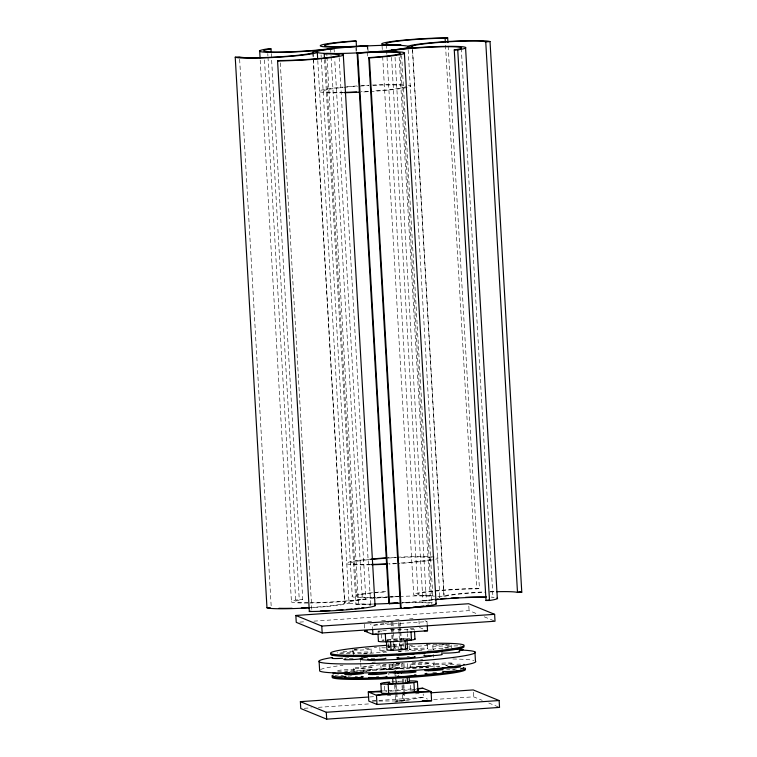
<?xml version="1.0" encoding="UTF-8"?>
<svg xmlns="http://www.w3.org/2000/svg" width="757" height="757" viewBox="0 0 757 757"><rect width="100%" height="100%" fill="white"/><g stroke="black" fill="none" stroke-linecap="round" stroke-linejoin="round"><path stroke-width="0.57" stroke-dasharray="3.79 2.84" d="M395.268 695.456L395.599 701.19L404.796 700.67L404.465 694.935M404.796 700.67L401.333 701.181M324.554 59.727L355.97 604.436L358.534 604.039A41.465 2.896 -3.3 0 1 371.886 604.446M448.153 46.101L479.427 588.454A41.465 2.896 -3.3 0 0 421.526 592.381A41.465 2.896 -3.3 0 0 430.213 595.939L432.777 595.541L401.645 55.554M432.777 595.541A37.131 2.593 -3.3 0 1 425.008 592.362A37.131 2.593 -3.3 0 1 476.853 588.842L479.427 588.454M384.036 623.55L372.435 625.31L370.381 624.468M385.19 623.371L389.827 622.661M413.786 628.282L407.096 629.294L407.294 632.738M402.838 639.201L407.626 638.473L407.361 633.883M416.17 689.249L410.597 690.091L410.266 684.356M400.198 700.935L423.39 697.405L427.487 699.08M310.209 607.474A37.131 2.593 -3.3 0 0 344.577 602.525L348.854 602.241A41.465 2.896 -3.3 0 1 310.834 607.739M299.772 622.103L305.648 621.705M313.881 621.147L469.094 610.615L477.733 614.145M367.732 621.724L372.378 621.412M381.66 620.778L386.307 620.466M395.599 619.832L399.081 619.595M409.537 618.885L413.019 618.649M427.213 625.045L427.014 621.601L372.435 625.31L372.633 628.755M390.328 629.398L392.646 629.247M395.987 663.775L402.809 663.312M383.373 690.904L386.865 690.668M388.019 690.592L412.414 688.936M369.738 696.951L374.441 696.629M387.376 695.749L390.905 695.513M402.667 694.718L405.014 694.557M415.602 693.838L419.123 693.601M372.293 700.868L423.39 697.405L423.191 693.961M304.286 708.297L311.345 707.823M318.394 707.341L370.135 703.83M394.832 702.155L397.179 701.994M433.629 699.525L473.608 696.809L482.256 700.348M398.901 663.34L396.536 663.454M267.987 57.144L299.261 599.497L302.734 599.478A37.131 2.593 -3.3 0 0 308.004 602.657M310.512 602.657A37.131 2.593 -3.3 0 0 362.357 599.137L365.839 599.118L334.698 59.131M391.568 57.333L422.908 600.859L426.39 600.84A37.131 2.593 -3.3 0 1 433.108 599.97M378.046 631.064L381.367 631.045L381.897 640.223L384.054 640.204M385.133 640.204L388.369 640.185M372.293 701.086L410.654 700.868M484.215 616.804L493.942 620.778M424.97 620.768L427.014 621.601M419.359 627.43L423.456 629.105M387.773 646.506L389.931 647.396M398.57 650.935L400.737 651.815M488.738 702.998L498.456 706.972M389.032 668.308L393.356 670.068M395.599 701.19L397.482 701.342L397.151 695.607M461.287 48.249L492.968 597.67M445.513 45.316L476.853 588.842M468.829 606.026L469.094 610.615M473.343 692.22L473.608 696.809M451.106 644.955L451.304 648.399M452.175 663.312A9.216 0.643 -3.3 0 1 437.565 664.599A9.216 0.643 -3.3 0 1 439.363 663.387A9.216 0.643 -3.3 0 1 452.175 663.312L452.308 665.602M412.622 50.388L444.17 597.443M412.385 48.533L443.999 596.781A37.131 2.593 -3.3 0 1 485.01 592.144M408.155 49.924L439.893 597.737A45.884 3.198 -3.3 0 1 437.007 598.711M400.093 53.577L431.84 604.181M399.147 57.125L430.213 595.939M433.591 655.051L433.723 657.35M433.988 661.94L434.121 664.23M432.824 645.863L433.023 649.307M433.893 664.22L434.092 667.655M395.05 57.314L426.39 600.84M427.393 645.096L427.591 648.531A9.216 0.643 -3.3 0 1 412.981 649.818A9.216 0.643 -3.3 0 1 414.779 648.607A9.216 0.643 -3.3 0 1 427.591 648.531M428.453 663.444A9.216 0.643 -3.3 0 1 413.852 664.731A9.216 0.643 -3.3 0 1 415.64 663.52A9.216 0.643 -3.3 0 1 428.453 663.444L428.651 666.889A9.216 0.643 -3.3 0 1 414.051 668.166A9.216 0.643 -3.3 0 1 415.839 666.955A9.216 0.643 -3.3 0 1 428.651 666.889M386.297 44.587L386.572 49.309M386.638 50.482L417.978 594.018M418.962 620.551L419.16 623.986M382.077 45.988L382.276 49.517M382.682 56.595L413.682 594.226M409.111 645.995L409.31 649.44M410.171 664.353L410.37 667.788M407.38 663.586L407.711 669.32M403.036 642.646L403.367 648.38M405.156 679.351L405.288 681.641M403.945 663.236L404.342 670.115M367.855 47.085L368.195 52.981M402.781 662.829L403.178 669.718M367.145 45.647L367.76 56.255M400.292 622.651L400.491 626.096M400.557 627.241L400.756 630.676M400.822 631.83L401.749 647.888M403.538 678.878L403.803 683.467M403.869 684.612L404.399 693.791M399.365 622.907L399.564 626.351M399.63 627.496L399.828 630.941M399.895 632.086L400.822 648.143M402.61 679.114L402.875 683.703M402.942 684.848L403.86 700.906M401.645 663.416L402.043 670.295M398.409 622.519L398.74 628.253M398.807 629.398L399.866 647.755M402.043 685.605L402.506 693.639M402.573 694.784L402.904 700.518M398.097 646.544L398.286 649.979M399.157 664.892A9.216 0.643 -3.3 0 1 384.547 666.179A9.216 0.643 -3.3 0 1 386.344 664.968A9.216 0.643 -3.3 0 1 399.157 664.892L399.355 668.336A9.216 0.643 -3.3 0 1 384.745 669.623A9.216 0.643 -3.3 0 1 386.543 668.412A9.216 0.643 -3.3 0 1 399.355 668.336M392.921 622.197L393.451 631.376M393.517 632.521L393.914 639.4M394.179 643.989L394.444 648.579M395.958 674.96L396.157 678.404M396.223 679.549L396.488 684.139M396.554 685.284L397.084 694.462M394.851 663.851L395.182 669.585M391.965 621.8L393.015 640.157M393.082 641.302L393.479 648.191M394.936 673.418L395.069 675.717M395.135 676.862L395.996 691.775M396.062 692.92L396.526 700.954M393.649 663.283L394.037 670.163M391.038 622.065L392.098 640.413M394.671 685.132L395.201 694.311M392.552 664.031L392.883 669.765M356.556 48.211L356.689 50.577M355.913 47.956L356.121 51.495M388.568 643.62L388.899 649.364M389.183 664.826L389.514 670.56M384.537 686.107L384.868 691.841A18.433 1.287 -3.3 0 1 386.997 691.548M379.815 647.443L380.014 650.888M380.875 665.8L381.074 669.235M339.155 57.721L370.769 605.96M371.053 648.919L371.252 652.354A9.216 0.643 -3.3 0 1 356.642 653.641A9.216 0.643 -3.3 0 1 358.44 652.43A9.216 0.643 -3.3 0 1 371.252 652.354M372.113 667.267A9.216 0.643 -3.3 0 1 357.512 668.554A9.216 0.643 -3.3 0 1 359.301 667.343A9.216 0.643 -3.3 0 1 372.113 667.267L372.312 670.711M334.092 48.514L334.291 52.053M364.372 624.251L364.637 628.84M330.61 48.533L331.017 55.611M331.083 56.784L362.357 599.137M326.787 53.444L326.929 55.8M326.996 56.974L358.534 604.039M360.464 658.666L360.663 662.11M360.729 663.255L360.994 667.844M325.624 59.358L356.556 595.816M321.063 54.854L321.195 57.22M321.261 58.393L352.26 596.024M353.528 651.578L353.727 655.023M354.588 669.936A9.216 0.643 -3.3 0 1 339.978 671.222A9.216 0.643 -3.3 0 1 341.776 670.011A9.216 0.643 -3.3 0 1 354.588 669.936L354.721 672.225M352.771 649.818L352.97 653.263M353.831 668.176L354.03 671.61M317.779 60.636L349.043 602.979M313.001 52.593L313.275 57.314M313.341 58.488L344.747 603.197M312.896 53.104L344.577 602.525M280.279 62.888L311.827 609.953M271.261 53.586L302.734 599.478M267.779 53.605L267.921 55.971M264.505 59.954L295.713 601.124M260.209 60.172L291.417 601.342M239.638 59.264L271.186 606.329M392.315 646.204A9.216 0.643 -3.3 0 1 398.154 646.45A9.216 0.643 -3.3 0 1 392.628 647.367M389.524 647.604A9.216 0.643 -3.3 0 1 387.915 647.689M385.587 647.784A9.216 0.643 -3.3 0 1 380.393 647.244M387.584 646.431A9.216 0.643 -3.3 0 1 389.987 646.289M385.786 651.228A9.216 0.643 -3.3 0 1 379.948 650.973A9.216 0.643 -3.3 0 1 385.474 650.055M426.693 644.803A9.216 0.643 -3.3 0 1 422.652 645.853A9.216 0.643 -3.3 0 1 410.587 646.336A9.216 0.643 -3.3 0 1 412.527 645.371M448.276 647.462A9.216 0.643 -3.3 0 1 447.122 646.563A9.216 0.643 -3.3 0 1 460.937 645.816M349.365 658.552A9.216 0.643 -3.3 0 1 353.273 658.278M339.694 653.717A9.216 0.643 -3.3 0 1 350.207 653.821M348.655 657.672A9.216 0.643 -3.3 0 1 344.937 658.098M441.861 649.128A9.216 0.643 -3.3 0 1 443.025 648.91M371.015 658.628A9.216 0.643 -3.3 0 1 375.387 658.24M343.016 651.474A9.216 0.643 -3.3 0 1 352.942 651.777A9.216 0.643 -3.3 0 1 337.187 652.846M365.281 648.579A9.216 0.643 -3.3 0 1 368.536 649.44A9.216 0.643 -3.3 0 1 353.481 650.112M354.513 649.411A9.216 0.643 -3.3 0 1 358.241 648.986M388.171 645.21A66.805 4.656 -3.3 0 1 391.662 644.983M392.826 644.907A66.805 4.656 -3.3 0 1 404.427 644.254M354.399 649.355A66.805 4.656 -3.3 0 1 356.67 649.09M374.251 647.405A66.805 4.656 -3.3 0 1 376.617 647.207M388.237 646.355A66.805 4.656 -3.3 0 1 391.729 646.128M392.892 646.052A66.805 4.656 -3.3 0 1 404.493 645.399M426.399 644.586A66.805 4.656 -3.3 0 1 449.308 644.538M407.086 656.65A9.216 0.643 -3.3 0 1 409.414 656.556M449.365 645.371A9.216 0.643 -3.3 0 1 435.881 646.241A9.216 0.643 -3.3 0 1 435.635 645.305A9.216 0.643 -3.3 0 1 449.166 644.595M433.733 649.591A9.216 0.643 -3.3 0 1 437.423 648.569A9.216 0.643 -3.3 0 1 449.365 648.039M379.295 632.445A18.433 1.287 -3.3 0 1 388.814 630.202M391.076 630.013A18.433 1.287 -3.3 0 1 414.439 630.051M393.082 648.881A10.361 0.719 -3.3 0 1 395.684 648.683M387.054 640.422A10.361 0.719 -3.3 0 1 404.787 639.22M381.897 640.223A18.433 1.287 -3.3 0 1 384.017 639.93M387.206 639.58A18.433 1.287 -3.3 0 1 410.029 638.482M390.177 691.198A18.433 1.287 -3.3 0 1 414.06 690.129M395.003 682.152A10.361 0.719 -3.3 0 1 399.403 681.839M389.117 674.232A10.361 0.719 -3.3 0 1 388.975 673.692M391.795 681.82A18.433 1.287 -3.3 0 1 405.866 680.997M354.077 671.781A9.216 0.643 -3.3 0 1 364.212 670.465A9.216 0.643 -3.3 0 1 371.734 670.91M366.842 671.544A9.216 0.643 -3.3 0 1 362.139 671.866M351.466 675.623A9.216 0.643 -3.3 0 1 348.05 676.247M340.962 675.509A9.216 0.643 -3.3 0 1 343.356 675.367M345.495 671.837A9.216 0.643 -3.3 0 1 347.595 671.8M452.714 669.964A9.216 0.643 -3.3 0 1 455.042 669.869M456.367 668.98A9.216 0.643 -3.3 0 1 446.573 669.16M447.605 665.791A9.216 0.643 -3.3 0 1 449.071 664.807A9.216 0.643 -3.3 0 1 461.997 664.163M355.128 676.588A9.216 0.643 -3.3 0 1 357.465 676.493M376.447 676.597A9.216 0.643 -3.3 0 1 378.85 676.455M432.786 672.774A9.216 0.643 -3.3 0 1 437.518 672.538M437.499 667.031A9.216 0.643 -3.3 0 1 439.552 666.822M334.887 675.708A66.805 4.656 -3.3 0 1 339.212 674.705M359.849 671.828A66.805 4.656 -3.3 0 1 428.831 667.504M349.942 671.856A66.805 4.656 -3.3 0 1 440.072 666.207M363.228 653.868A78.321 5.46 -3.3 0 1 387.839 651.957M398.163 651.323A78.321 5.46 -3.3 0 1 403.869 651.02M405.004 650.963A78.321 5.46 -3.3 0 1 423.418 650.197M427.904 650.064A78.321 5.46 -3.3 0 1 433.723 649.922M320.552 669.51A78.321 5.46 -3.3 0 1 343.016 665.252M371.942 662.337A78.321 5.46 -3.3 0 1 375.377 662.063M420.504 659.489A78.321 5.46 -3.3 0 1 422.803 659.413M452.837 658.997A78.321 5.46 -3.3 0 1 473.901 660.473M412.13 662.839A36.856 2.574 -3.3 0 1 425.917 666.056A36.856 2.574 -3.3 0 1 367.117 669.235A36.856 2.574 -3.3 0 1 386.24 664.239M396.356 663.529A36.856 2.574 -3.3 0 1 400.652 663.293M365.839 599.118A41.465 2.896 -3.3 0 1 310.162 603.026M307.938 603.045A41.465 2.896 -3.3 0 1 299.261 599.497M436.079 598.919A45.884 3.198 -3.3 0 1 402.346 602.686M372.775 604.058A45.884 3.198 -3.3 0 1 348.58 602.534A45.884 3.198 -3.3 0 1 374.876 598.2M376.087 598.096A45.884 3.198 -3.3 0 1 387.575 597.207M390.811 596.999A45.884 3.198 -3.3 0 1 398.456 596.563A41.465 2.896 -3.3 0 1 388.729 597.141M399.535 596.507A45.884 3.198 -3.3 0 1 434.632 596.147M437.811 596.478A45.884 3.198 -3.3 0 1 439.675 596.913M355.97 604.436A37.131 2.593 -3.3 0 1 370.589 605.297M408.326 85.153A45.884 3.198 -3.3 0 1 361.884 92.032M343.29 92.733A45.884 3.198 -3.3 0 1 319.075 91.304A45.884 3.198 -3.3 0 1 343.016 87.102M346.602 86.771A45.884 3.198 -3.3 0 1 358.099 85.882M361.335 85.673A45.884 3.198 -3.3 0 1 368.981 85.238M372.416 85.068A45.884 3.198 -3.3 0 1 405.146 84.822M405.866 86.724A41.465 2.896 -3.3 0 1 373.39 91.01M368.763 91.323A41.465 2.896 -3.3 0 1 361.165 91.758M343.792 92.363A41.465 2.896 -3.3 0 1 343.035 87.452M344.066 87.358A41.465 2.896 -3.3 0 1 357.578 86.232M359.944 86.071A41.465 2.896 -3.3 0 1 368.612 85.56M373.116 85.352A41.465 2.896 -3.3 0 1 405.402 85.74M489.779 591.927A37.131 2.593 -3.3 0 1 494.397 591.766M439.893 597.737A41.465 2.896 -3.3 0 1 484.423 591.87M490.233 591.596A41.465 2.896 -3.3 0 1 495.986 591.397M422.908 600.859A41.465 2.896 -3.3 0 1 434.859 599.412M491.104 597.112A41.465 2.896 -3.3 0 1 494.151 597.339M387.546 597.197A41.465 2.896 -3.3 0 1 351.996 596.374A41.465 2.896 -3.3 0 1 387.253 591.482M397.274 557.228A45.884 3.198 -3.3 0 1 434.745 559.442M432.758 559.858A45.884 3.198 -3.3 0 1 398.901 563.492M396.753 563.634A45.884 3.198 -3.3 0 1 389.107 564.079M370.514 564.779A45.884 3.198 -3.3 0 1 346.299 563.303A45.884 3.198 -3.3 0 1 371.422 559.035M385.313 557.928A45.884 3.198 -3.3 0 1 396.195 557.284M431.055 559.461A41.465 2.896 -3.3 0 1 400.614 563.057M396.233 563.359A41.465 2.896 -3.3 0 1 388.644 563.795M370.495 564.419A41.465 2.896 -3.3 0 1 370.902 559.442M387.981 558.07A41.465 2.896 -3.3 0 1 432.058 557.663M398.892 596.242A37.131 2.593 -3.3 0 1 390.281 596.753M389.221 596.809A37.131 2.593 -3.3 0 1 373.343 597.33M371.356 597.339A37.131 2.593 -3.3 0 1 357.276 595.485A37.131 2.593 -3.3 0 1 386.704 591.823M399.185 603.178A37.131 2.593 -3.3 0 1 431.67 603.509M402.043 602.742A41.465 2.896 -3.3 0 1 432.957 602.667"/><path stroke-width="1.14" d="M401.712 649.128L399.705 649.44L402.686 649.146M374.866 605.004A41.465 2.896 -3.3 0 1 355.27 609.044A41.465 2.896 -3.3 0 1 309.329 611.524L277.573 60.92L280.147 60.532A37.131 2.593 -3.3 0 0 331.992 57.012A37.131 2.593 -3.3 0 0 324.223 53.832L324.488 58.544M324.223 53.832L326.787 53.444A41.465 2.896 -3.3 0 1 335.474 56.993A41.465 2.896 -3.3 0 1 277.573 60.92M447.671 37.85A41.465 2.896 -3.3 0 0 389.779 41.777A41.465 2.896 -3.3 0 0 398.466 45.335L401.03 44.947A37.131 2.593 -3.3 0 1 393.252 41.758A37.131 2.593 -3.3 0 1 445.107 38.238L447.671 37.85L447.945 42.562M309.329 611.524L311.042 611.268M376.305 633.978L372.964 634.489L364.77 631.139L367.098 630.978M387.669 641.51L385.748 641.794L385.294 633.77M393.356 649.903L391.066 650.244L390.536 641.075M417.287 689.078L422.86 688.227L431.055 691.576L431.585 700.755L376.995 704.455L368.81 701.105L368.281 691.936L382.219 690.99M235.228 57.191L239.505 56.907A37.131 2.593 -3.3 0 0 281.67 56.671A37.131 2.593 -3.3 0 0 312.83 51.93L317.107 51.637A41.465 2.896 -3.3 0 1 282.304 56.926A41.465 2.896 -3.3 0 1 235.228 57.191L266.975 607.795A41.465 2.896 -3.3 0 0 309.745 607.805M490.025 41.578A41.465 2.896 -3.3 0 0 442.94 41.843A41.465 2.896 -3.3 0 0 408.146 47.133A45.884 3.198 -3.3 0 0 344.34 47.492A45.884 3.198 -3.3 0 0 335.398 53.529A45.884 3.198 -3.3 0 0 408.146 47.133L412.423 46.849A37.131 2.593 -3.3 0 1 443.583 42.108A37.131 2.593 -3.3 0 1 485.748 41.872L490.025 41.578L521.772 592.182L517.495 592.466A37.131 2.593 -3.3 0 0 496.62 591.709M266.975 607.795L270.183 607.578M404.02 608.117L468.697 603.726L494.624 614.334L495.021 621.223L322.17 632.956L296.242 622.339L295.845 615.46L401.674 608.278M295.845 615.46L321.772 626.067L494.624 614.334M427.279 626.19L427.544 630.78L372.964 634.489L372.699 629.9M389.647 672.85L398.788 672.793M417.06 688.624L422.86 688.227M430.884 692.797L473.21 689.93L499.137 700.537L499.535 707.417L326.683 719.15L300.766 708.543L300.368 701.654L368.564 697.027M300.368 701.654L326.295 712.271L499.137 700.537M398.229 672.585L394.529 672.604M398.012 672.68L392.978 672.632M270.987 48.874L267.505 48.893A41.465 2.896 -3.3 0 0 276.191 52.441A41.465 2.896 -3.3 0 0 334.092 48.514L330.61 48.533A37.131 2.593 -3.3 0 1 278.765 52.053A37.131 2.593 -3.3 0 1 270.987 48.874L271.186 52.413M454.266 49.905L457.739 49.886L489.495 600.481L486.013 600.5L454.266 49.905A37.131 2.593 -3.3 0 0 446.488 46.716A37.131 2.593 -3.3 0 0 394.643 50.236L391.161 50.255A41.465 2.896 -3.3 0 1 449.062 46.328A41.465 2.896 -3.3 0 1 457.739 49.886M364.77 631.139L366.984 631.12M424.223 630.799L427.544 630.78M400.888 649.288L405.544 649.269L405.014 640.091L411.486 640.053L411.023 632.019M384.338 682.663L389.732 682.634M381.547 691.86L368.281 691.936L376.466 695.286L431.055 691.576L414.458 691.671L413.928 682.492L407.455 682.53L407.124 676.796M422.283 700.802L431.585 700.755M356.15 41.143L355.506 40.878A41.465 2.896 -3.3 0 0 320.713 46.168A41.465 2.896 -3.3 0 0 367.788 45.903L367.145 45.647A37.131 2.593 -3.3 0 1 324.99 45.884A37.131 2.593 -3.3 0 1 356.15 41.143L356.49 47.038M399.185 603.178A37.131 2.593 -3.3 0 0 389.505 603.745L388.861 603.49L357.115 52.886L357.758 53.151A37.131 2.593 -3.3 0 1 399.914 52.905A37.131 2.593 -3.3 0 1 368.754 57.646L400.5 608.25L401.144 608.514A41.465 2.896 -3.3 0 0 435.937 603.215M368.754 57.646L369.397 57.911A41.465 2.896 -3.3 0 0 404.191 52.621A41.465 2.896 -3.3 0 0 357.115 52.886M485.748 41.872L517.495 592.466M465.583 48.032L497.33 598.636M445.107 38.238L445.305 41.777M474.923 651.919L475.453 661.088A78.321 5.46 -3.3 0 1 404.37 671.099A78.321 5.46 -3.3 0 1 319.662 670.986L319.132 661.807M404.389 53.368L436.136 603.963M414.505 631.206L414.968 639.23M417.419 681.678L417.949 690.848M406.973 639.627L407.503 648.806M409.159 677.477L409.423 682.066M369.397 57.911L401.144 608.514M395.249 670.73L395.381 673.03M357.758 53.151L389.505 603.745M392.656 677.78L392.987 683.514L388.199 684.243L388.729 693.421L376.466 695.286L376.995 704.455M386.467 641.794L386.931 649.818A10.361 0.719 -3.3 0 0 398.75 649.941A10.361 0.719 -3.3 0 0 406.708 648.475M378.008 634.158L378.405 641.037A18.433 1.287 -3.3 0 0 397.018 641.406A18.433 1.287 -3.3 0 0 414.883 638.899M380.856 683.486L381.386 692.655A18.433 1.287 -3.3 0 0 399.999 693.024A18.433 1.287 -3.3 0 0 417.864 690.516M343.318 55.147L375.065 605.751M317.297 52.384L317.637 58.28M321.772 626.067L322.17 632.956M326.295 712.271L326.683 719.15M259.67 50.738L260.077 57.816M414.41 653.651A9.216 0.643 -3.3 0 1 403.632 654.663A9.216 0.643 -3.3 0 1 396.715 654.36M461.136 649.251A9.216 0.643 -3.3 0 1 459.669 650.244M354.2 656.054A9.216 0.643 -3.3 0 1 343.697 655.941M361.468 658.193A9.216 0.643 -3.3 0 1 351.996 659.631A9.216 0.643 -3.3 0 1 345.637 658.978M332.626 655.013A9.216 0.643 -3.3 0 1 332.503 654.531M342.628 658.278A9.216 0.643 -3.3 0 1 332.702 657.975M459.556 648.418A9.216 0.643 -3.3 0 1 456.149 649.042M454.096 649.251A9.216 0.643 -3.3 0 1 451.787 649.43M459.054 651.569A9.216 0.643 -3.3 0 1 453.159 652.78A9.216 0.643 -3.3 0 1 441.52 652.931M441.984 650.916A9.216 0.643 -3.3 0 1 441.454 651.275M440.29 651.493A9.216 0.643 -3.3 0 1 434.253 652.089M433.458 652.146A9.216 0.643 -3.3 0 1 427.421 652.364M441.52 654.237A9.216 0.643 -3.3 0 1 433.259 655.609A9.216 0.643 -3.3 0 1 424.526 655.231M385.114 655.098A9.216 0.643 -3.3 0 1 380.222 655.742M377.118 655.969A9.216 0.643 -3.3 0 1 367.457 655.978M385.843 658.183A9.216 0.643 -3.3 0 1 375.709 659.498A9.216 0.643 -3.3 0 1 368.186 659.054M406.746 644.141A66.805 4.656 -3.3 0 1 453.623 648.579A66.805 4.656 -3.3 0 1 341.549 655.06A66.805 4.656 -3.3 0 1 387.016 645.286M464.088 646.715A66.805 4.656 -3.3 0 1 396.11 655.193A66.805 4.656 -3.3 0 1 330.724 654.19M414.486 656.612A9.216 0.643 -3.3 0 1 405.014 658.051A9.216 0.643 -3.3 0 1 398.655 657.388M397.33 640.819A10.361 0.719 -3.3 0 1 393.754 640.999M408.629 681.745A10.361 0.719 -3.3 0 1 399.317 683.287A10.361 0.719 -3.3 0 1 389.505 682.861M410.076 680.912A18.433 1.287 -3.3 0 1 412.376 682.71A18.433 1.287 -3.3 0 1 384.745 684.205A18.433 1.287 -3.3 0 1 389.656 682.019M414.306 674.894A9.216 0.643 -3.3 0 1 408.477 676.266A9.216 0.643 -3.3 0 1 398.551 675.963M345.996 676.446A9.216 0.643 -3.3 0 1 333.184 676.521M349.526 672.585A9.216 0.643 -3.3 0 1 336.657 673.456A9.216 0.643 -3.3 0 1 334.726 672.67M460.776 670.049A9.216 0.643 -3.3 0 1 453.046 671.222A9.216 0.643 -3.3 0 1 442.58 671.279M454.853 666.425A9.216 0.643 -3.3 0 1 460.303 666.898A9.216 0.643 -3.3 0 1 449.649 667.958A9.216 0.643 -3.3 0 1 442.343 667.674M447.813 666.841A9.216 0.643 -3.3 0 1 452.516 666.52M463.435 667.683A9.216 0.643 -3.3 0 1 460.729 668.592M463.899 664.362A9.216 0.643 -3.3 0 1 463.946 664.532M361.288 676.474A9.216 0.643 -3.3 0 1 355.459 677.846A9.216 0.643 -3.3 0 1 345.533 677.543M386.25 676.408A9.216 0.643 -3.3 0 1 377.98 677.789A9.216 0.643 -3.3 0 1 369.246 677.411M443.252 672.708A9.216 0.643 -3.3 0 1 431.935 674.08A9.216 0.643 -3.3 0 1 426.749 673.37M465.318 669.311A66.805 4.656 -3.3 0 1 402.421 677.846A66.805 4.656 -3.3 0 1 332.134 677.468M465.252 668.166A66.805 4.656 -3.3 0 1 393.631 677.193A66.805 4.656 -3.3 0 1 333.383 675.036M459.083 649.97A78.321 5.46 -3.3 0 1 451.002 657.729A78.321 5.46 -3.3 0 1 346.583 663.936A78.321 5.46 -3.3 0 1 332.219 657.521M433.591 655.051A36.856 2.574 -3.3 0 1 383.562 660.028A36.856 2.574 -3.3 0 1 367.438 657.029M418.905 653.537A36.856 2.574 -3.3 0 1 424.791 653.575M363.748 607.616A37.131 2.593 -3.3 0 1 361.714 607.909M359.461 608.202A37.131 2.593 -3.3 0 1 355.09 608.704M351.986 609.016A37.131 2.593 -3.3 0 1 346.488 609.508M342.987 609.782A37.131 2.593 -3.3 0 1 336.222 610.237M329.749 610.596A37.131 2.593 -3.3 0 1 320.362 610.975M359.726 92.146A45.884 3.198 -3.3 0 1 344.482 92.704M356.67 91.976A41.465 2.896 -3.3 0 1 344.974 92.345M518.782 591.624A41.465 2.896 -3.3 0 1 521.772 592.182M489.098 599.979A37.131 2.593 -3.3 0 1 486.013 600.5M435.048 599.752A37.131 2.593 -3.3 0 1 485.199 597.387M497.141 597.888A41.465 2.896 -3.3 0 1 489.495 600.481M440.773 598.863A41.465 2.896 -3.3 0 1 446.526 598.409M451.125 598.087A41.465 2.896 -3.3 0 1 458.714 597.633M465.602 597.311A41.465 2.896 -3.3 0 1 486.571 596.961M397.936 602.979A45.884 3.198 -3.3 0 1 373.967 604.029M386.95 564.192A45.884 3.198 -3.3 0 1 371.696 564.75M371.422 559.035A45.884 3.198 -3.3 0 1 385.313 557.928M387.461 563.861A41.465 2.896 -3.3 0 1 371.526 564.41M372.075 559.328A41.465 2.896 -3.3 0 1 386.903 558.136M428.746 605.136A37.131 2.593 -3.3 0 1 426.957 605.477M423.835 605.979A37.131 2.593 -3.3 0 1 420.532 606.414M418.101 606.707A37.131 2.593 -3.3 0 1 413.057 607.228M409.802 607.53A37.131 2.593 -3.3 0 1 404.068 607.994M388.861 603.49A41.465 2.896 -3.3 0 1 397.52 602.96M309.121 607.54A37.131 2.593 -3.3 0 1 301.352 607.947M292.126 608.268A37.131 2.593 -3.3 0 1 278.917 608.297M348.428 674.676A9.216 0.643 -3.3 0 0 363.038 673.389A9.216 0.643 -3.3 0 0 350.226 673.465A9.216 0.643 -3.3 0 0 348.428 674.676M372.141 674.544A9.216 0.643 -3.3 0 0 386.751 673.257A9.216 0.643 -3.3 0 0 373.939 673.333A9.216 0.643 -3.3 0 0 372.141 674.544M428.481 670.721A9.216 0.643 -3.3 0 0 443.091 669.434A9.216 0.643 -3.3 0 0 430.279 669.51A9.216 0.643 -3.3 0 0 428.481 670.721M401.447 673.096A9.216 0.643 -3.3 0 0 416.057 671.809A9.216 0.643 -3.3 0 0 403.244 671.885A9.216 0.643 -3.3 0 0 401.447 673.096"/></g></svg>
